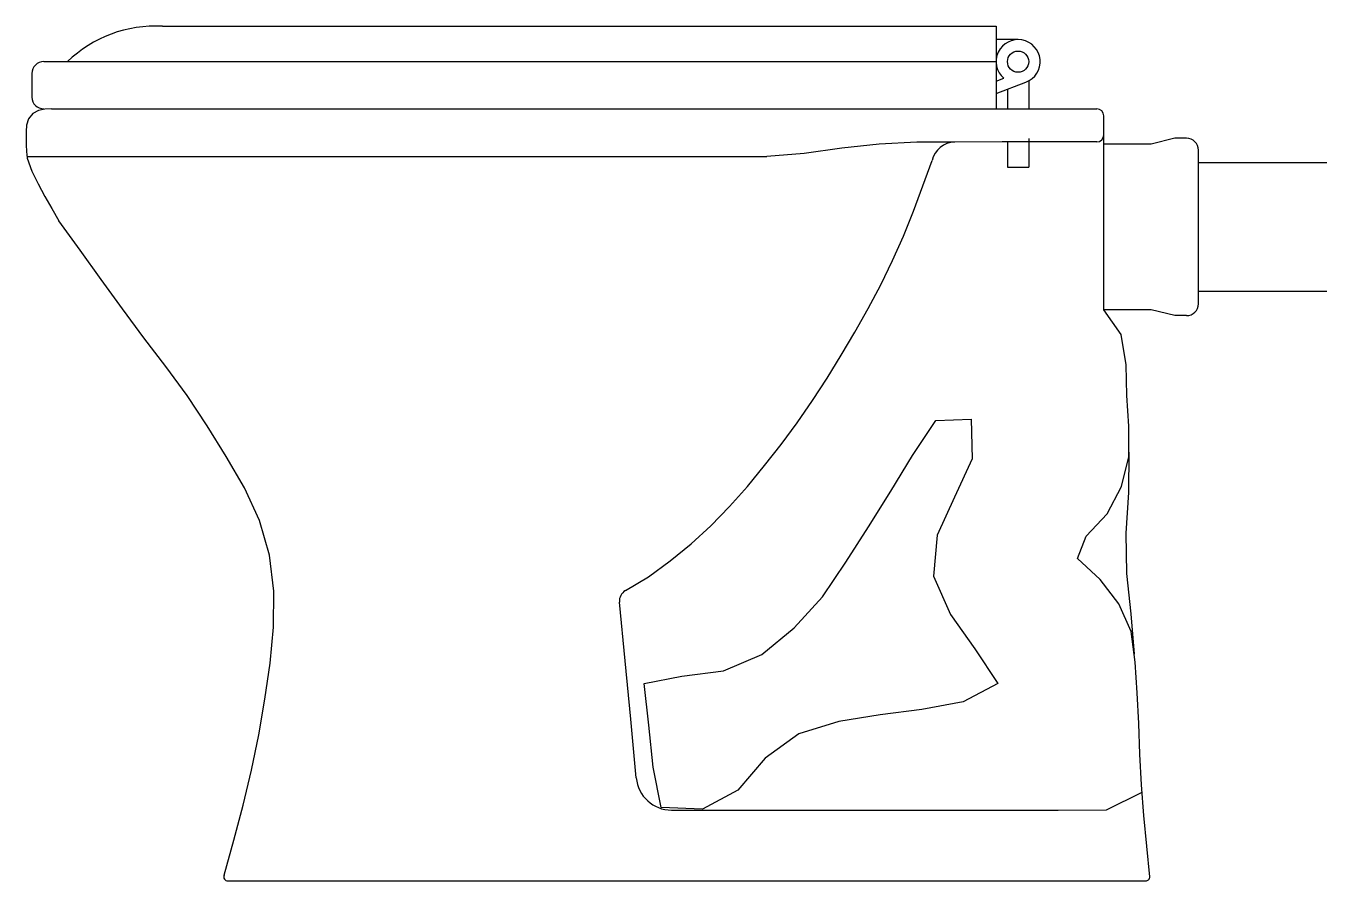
# Model space of a CAD drawing. Header units: millimetres. Extents: x -3001.372 to -3000.866, y 2962.43 to 2962.763.
import ezdxf

# ---------------------------------------------------------------- set-up
doc = ezdxf.new("R2010")
doc.units = ezdxf.units.MM
doc.header["$LTSCALE"] = 10
doc.layers.add('banheiro_louças', color=2, linetype='Continuous')

msp = doc.modelspace()

# ---------------------------------------------------------------- linework, layer by layer
at = {"layer": 'banheiro_louças'}
for p, q in [((-3001.318920110356, 2962.762569875432), (-3000.994802593374, 2962.762569875432)), ((-3000.994802593374, 2962.762569875432), (-3000.994802593374, 2962.730398190432)), ((-3000.986243641897, 2962.75734096191), (-3000.994802593374, 2962.75734096191)), ((-3001.365010827454, 2962.748782010432), (-3000.994802593374, 2962.748782010432)), ((-3001.369606782454, 2962.744186055432), (-3001.369606782454, 2962.734994145432)), ((-3000.994802593374, 2962.741223486068), (-3000.991848821556, 2962.742313810421)), ((-3000.994802593374, 2962.736369291933), (-3000.983200796188, 2962.74078221416)), ((-3000.990370616748, 2962.738055062496), (-3000.990370616748, 2962.730398190432)), ((-3000.982116667045, 2962.741283762039), (-3000.982116667045, 2962.730398190432)), ((-3001.361965188025, 2962.730398190432), (-3000.955696257283, 2962.730398190432)), ((-3000.952938684283, 2962.720287255186), (-3000.952938684283, 2962.727640617432)), ((-3000.990370616748, 2962.717406762396), (-3000.990370616748, 2962.707730084911)), ((-3000.982116667045, 2962.718926522752), (-3000.982116667045, 2962.707730084911)), ((-3000.952938684283, 2962.652320390712), (-3000.952938684283, 2962.720468012213)), ((-3000.934554864284, 2962.716663760711), (-3000.952938684283, 2962.716663760711)), ((-3000.925362954284, 2962.718961738211), (-3000.934554864284, 2962.716663760711)), ((-3000.920766999284, 2962.718961738211), (-3000.925362954284, 2962.718961738211)), ((-3001.371516333962, 2962.711861541982), (-3001.083984300566, 2962.711856593937)), ((-3000.916171044284, 2962.654618368212), (-3000.916171044284, 2962.714365783211)), ((-3000.990370616748, 2962.707730084911), (-3000.982116667045, 2962.707730084911)), ((-3000.916171044284, 2962.709492075712), (-3000.866171044284, 2962.709492075712)), ((-3000.916171044284, 2962.659492075712), (-3000.866171044284, 2962.659492075712)), ((-3000.934554864284, 2962.652320390712), (-3000.952938684283, 2962.652320390712)), ((-3000.925362954284, 2962.650022413212), (-3000.934554864284, 2962.652320390712)), ((-3000.920766999284, 2962.650022413212), (-3000.925362954284, 2962.650022413212)), ((-3001.293439820191, 2962.430159045718), (-3000.936668520154, 2962.430159045718))]:
    msp.add_line(p, q, dxfattribs=at)
for points in [[(-3001.361965188025, 2962.730398190432), (-3001.364538131881, 2962.730295595622), (-3001.367054089747, 2962.729772587821), (-3001.369304455697, 2962.72854629441), (-3001.370940068733, 2962.726577339963), (-3001.371702857975, 2962.724131612786), (-3001.371884978651, 2962.72156349418), (-3001.371915480465, 2962.718988009072), (-3001.371850905503, 2962.716413066524), (-3001.371711568346, 2962.713841014891), (-3001.371412985057, 2962.711284604212)], [(-3001.010873405725, 2962.717456369321), (-3001.025558105295, 2962.717440224375), (-3001.040220977526, 2962.716739775904), (-3001.054822071346, 2962.715166348365), (-3001.06935560836, 2962.713064145016), (-3001.083984300566, 2962.711856593937)], [(-3000.955696241797, 2962.717529682186), (-3000.97408871261, 2962.717528429964), (-3000.992481345782, 2962.717581451359), (-3001.010873405725, 2962.717456369321)], [(-3001.371412985057, 2962.711284604212), (-3001.369624877373, 2962.70612428118), (-3001.367196882739, 2962.701211745727), (-3001.36459626476, 2962.696387842911), (-3001.361916385814, 2962.691607362401), (-3001.359190651521, 2962.686852823526)], [(-3001.294918474046, 2962.432475879281), (-3001.291157961661, 2962.446022097396), (-3001.287564565976, 2962.459613093472), (-3001.28429335668, 2962.473284788162), (-3001.281454711985, 2962.487052746749), (-3001.279042224122, 2962.500902011103), (-3001.277061952761, 2962.514819527091), (-3001.275767796201, 2962.5288160475), (-3001.275590421225, 2962.542867529114), (-3001.277219695817, 2962.556816035598), (-3001.281162690275, 2962.570293079657), (-3001.287031736893, 2962.583057521602), (-3001.294095545248, 2962.595209747255), (-3001.301495811419, 2962.607162521978), (-3001.309221452299, 2962.618906241583), (-3001.317517294472, 2962.630253739749), (-3001.326055724946, 2962.641421586344), (-3001.334468041164, 2962.652684860858), (-3001.342720193611, 2962.664066225299), (-3001.350878612006, 2962.675515592223), (-3001.359190651521, 2962.686852823526)], [(-3000.93503879681, 2962.431831585925), (-3000.936230231272, 2962.443723987893), (-3000.937325679498, 2962.455625604317), (-3000.938263376031, 2962.467540640726), (-3000.938869307703, 2962.479476989373), (-3000.939314020522, 2962.491420925388), (-3000.93996169477, 2962.503355094739), (-3000.940711540102, 2962.515283524137), (-3000.94227554958, 2962.527116652041), (-3000.947141631077, 2962.538000078512), (-3000.954366129453, 2962.547453700251), (-3000.963154690458, 2962.555549877644), (-3000.959742436232, 2962.564220464158), (-3000.951564380573, 2962.57291044152), (-3000.946113657982, 2962.583516345443), (-3000.943255268151, 2962.595071286633), (-3000.943221312149, 2962.607014473473), (-3000.943924088329, 2962.618945616042), (-3000.944256069188, 2962.630892989718), (-3000.946178957372, 2962.642617634709), (-3000.952938684283, 2962.652320390712)], [(-3000.940952089585, 2962.51830178517), (-3000.942252897639, 2962.534015207701), (-3000.943962410188, 2962.549691690852), (-3000.944254572017, 2962.565445359044), (-3000.943240323602, 2962.581181550674), (-3000.94312880055, 2962.596950169905)]]:
    msp.add_lwpolyline(points, dxfattribs=at)
at = {"layer": 'banheiro_louças', "color": 1}
for points in [[(-3001.138902913968, 2962.543064851612), (-3001.129921277874, 2962.548412202511), (-3001.121499679649, 2962.554616750389), (-3001.11337352382, 2962.561203935604), (-3001.105648136721, 2962.568255739287), (-3001.098377411849, 2962.575776359866), (-3001.091456187751, 2962.583620759627), (-3001.084786535682, 2962.591680558236), (-3001.078342607209, 2962.599921592286), (-3001.072150036694, 2962.608353248298), (-3001.066206071941, 2962.616962027832), (-3001.060489184751, 2962.625723455312), (-3001.054981352916, 2962.634617792681), (-3001.049669586735, 2962.643630300728), (-3001.044552510732, 2962.652754365633), (-3001.039660517531, 2962.662001132972), (-3001.035032949009, 2962.671383194719), (-3001.030733317554, 2962.680919355649), (-3001.026922065077, 2962.690661613001), (-3001.023288890829, 2962.700472116744), (-3001.019713536911, 2962.710303998234)], [(-3001.131571073267, 2962.506929710214), (-3001.116947229964, 2962.509802399933), (-3001.100819656597, 2962.51184917069), (-3001.085879078787, 2962.518234144625), (-3001.073335584658, 2962.528640822685), (-3001.06228411557, 2962.54062504025), (-3001.05316429003, 2962.554151595203), (-3001.044424355589, 2962.567933488896), (-3001.035782647424, 2962.58177717669), (-3001.027240366241, 2962.595682220441), (-3001.018271868109, 2962.609287711659), (-3001.004464607093, 2962.609698083352), (-3001.004047602558, 2962.594267378288), (-3001.010920547269, 2962.579472745419), (-3001.017696556053, 2962.564632390449), (-3001.019097019613, 2962.548690503296), (-3001.01255994132, 2962.533772013481), (-3001.003086718722, 2962.520499156307), (-3000.994176464201, 2962.506970174088), (-3001.007618347509, 2962.499779649595), (-3001.023667677064, 2962.496849793968), (-3001.039857582926, 2962.494800215221), (-3001.055955871067, 2962.492160718282), (-3001.071548130803, 2962.487412934393), (-3001.084607572199, 2962.477920789778), (-3001.095225051108, 2962.465535082858), (-3001.108874231224, 2962.458032588594), (-3001.124945961295, 2962.458718655545), (-3001.128077726789, 2962.474478823734), (-3001.129746089277, 2962.490712912757), (-3001.131571073267, 2962.506929710214), (-3001.131571073267, 2962.506929710214)], [(-3001.134694828831, 2962.470238986767), (-3001.136847823507, 2962.493030470369), (-3001.139033095825, 2962.51581962264), (-3001.141238435501, 2962.538606846554)], [(-3001.12096685777, 2962.457734772063), (-3001.102178623603, 2962.457734800065), (-3001.083390388564, 2962.457734690183), (-3001.064602154183, 2962.457735200118), (-3001.045813920309, 2962.457735664191), (-3001.027025686591, 2962.457732331117), (-3001.008237452659, 2962.457731084234), (-3000.989449221417, 2962.457740604622), (-3000.970661011735, 2962.457719084956), (-3000.951873221455, 2962.45780987402), (-3000.938062169783, 2962.464658729936)]]:
    msp.add_lwpolyline(points, dxfattribs=at)
at = {"layer": 'banheiro_louças'}
msp.add_circle((-3000.986243641897, 2962.748782010432), 0.004126974851253373, dxfattribs=at)
for centre, radius, start, end in [((-3001.321413103304, 2962.712973717695), 0.04965877441231858, 87.12240096968677, 133.8557082949696), ((-3000.986243641897, 2962.748782010432), 0.008558951477644645, 290.8250829865299, 229.0886200902201), ((-3001.365010827454, 2962.744186055432), 0.00459595499989132, 90, 180), ((-3001.365010827454, 2962.734994145432), 0.00459595499989132, 180, 270), ((-3000.955696257283, 2962.727640617432), 0.002757572999934792, 7.016477563892661e-15, 90), ((-3000.955696257283, 2962.720287255186), 0.002757572999934792, 270.0003217609924, 7.016477563892661e-15), ((-3000.920766999284, 2962.714365783211), 0.00459595499989132, 7.016477563892661e-15, 90), ((-3000.920766999284, 2962.654618368212), 0.00459595499989132, 270, 7.016477563892661e-15), ((-3001.293439820191, 2962.431789317116), 0.001630271397653269, 155.0938189076491, 270), ((-3000.936668520154, 2962.431789317116), 0.001630271397653269, 270, 1.485700988710368)]:
    msp.add_arc(centre, radius, start, end, dxfattribs=at)
at = {"layer": 'banheiro_louças', "color": 1}
for centre, radius, start, end in [((-3001.01075056653, 2962.708265280159), 0.00919190999978264, 90.76571430075803, 167.1855263740207), ((-3001.136664003515, 2962.539051114905), 0.00459595499989132, 119.1533020078902, 185.5471629253555), ((-3001.1209668478, 2962.471522637063), 0.01378786499967396, 185.3419734048288, 269.9999585723847)]:
    msp.add_arc(centre, radius, start, end, dxfattribs=at)

doc.saveas('drawing.dxf')
